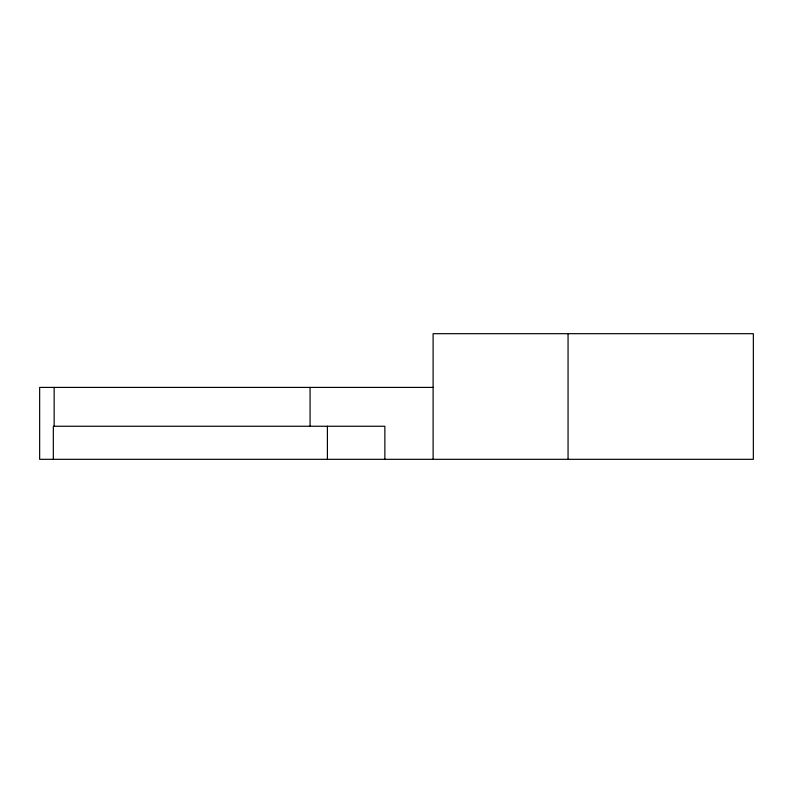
<?xml version="1.0" encoding="UTF-8"?>
<svg xmlns="http://www.w3.org/2000/svg" width="793" height="793" viewBox="0 0 793 793"><rect width="100%" height="100%" fill="white"/><g stroke="black" fill="none" stroke-linecap="round" stroke-linejoin="round"><path stroke-width="1.19" d="M433.384 387.41L39.65 387.41L39.65 459.316L753.35 459.316L753.35 333.684L433.097 333.684L433.097 459.316M568.056 333.684L568.056 459.316M384.863 459.316L384.863 426.257L53.329 426.257L53.329 459.316M327.41 426.257L327.41 459.316M310.073 387.41L310.073 426.257M54.152 387.41L54.152 426.257"/></g></svg>
